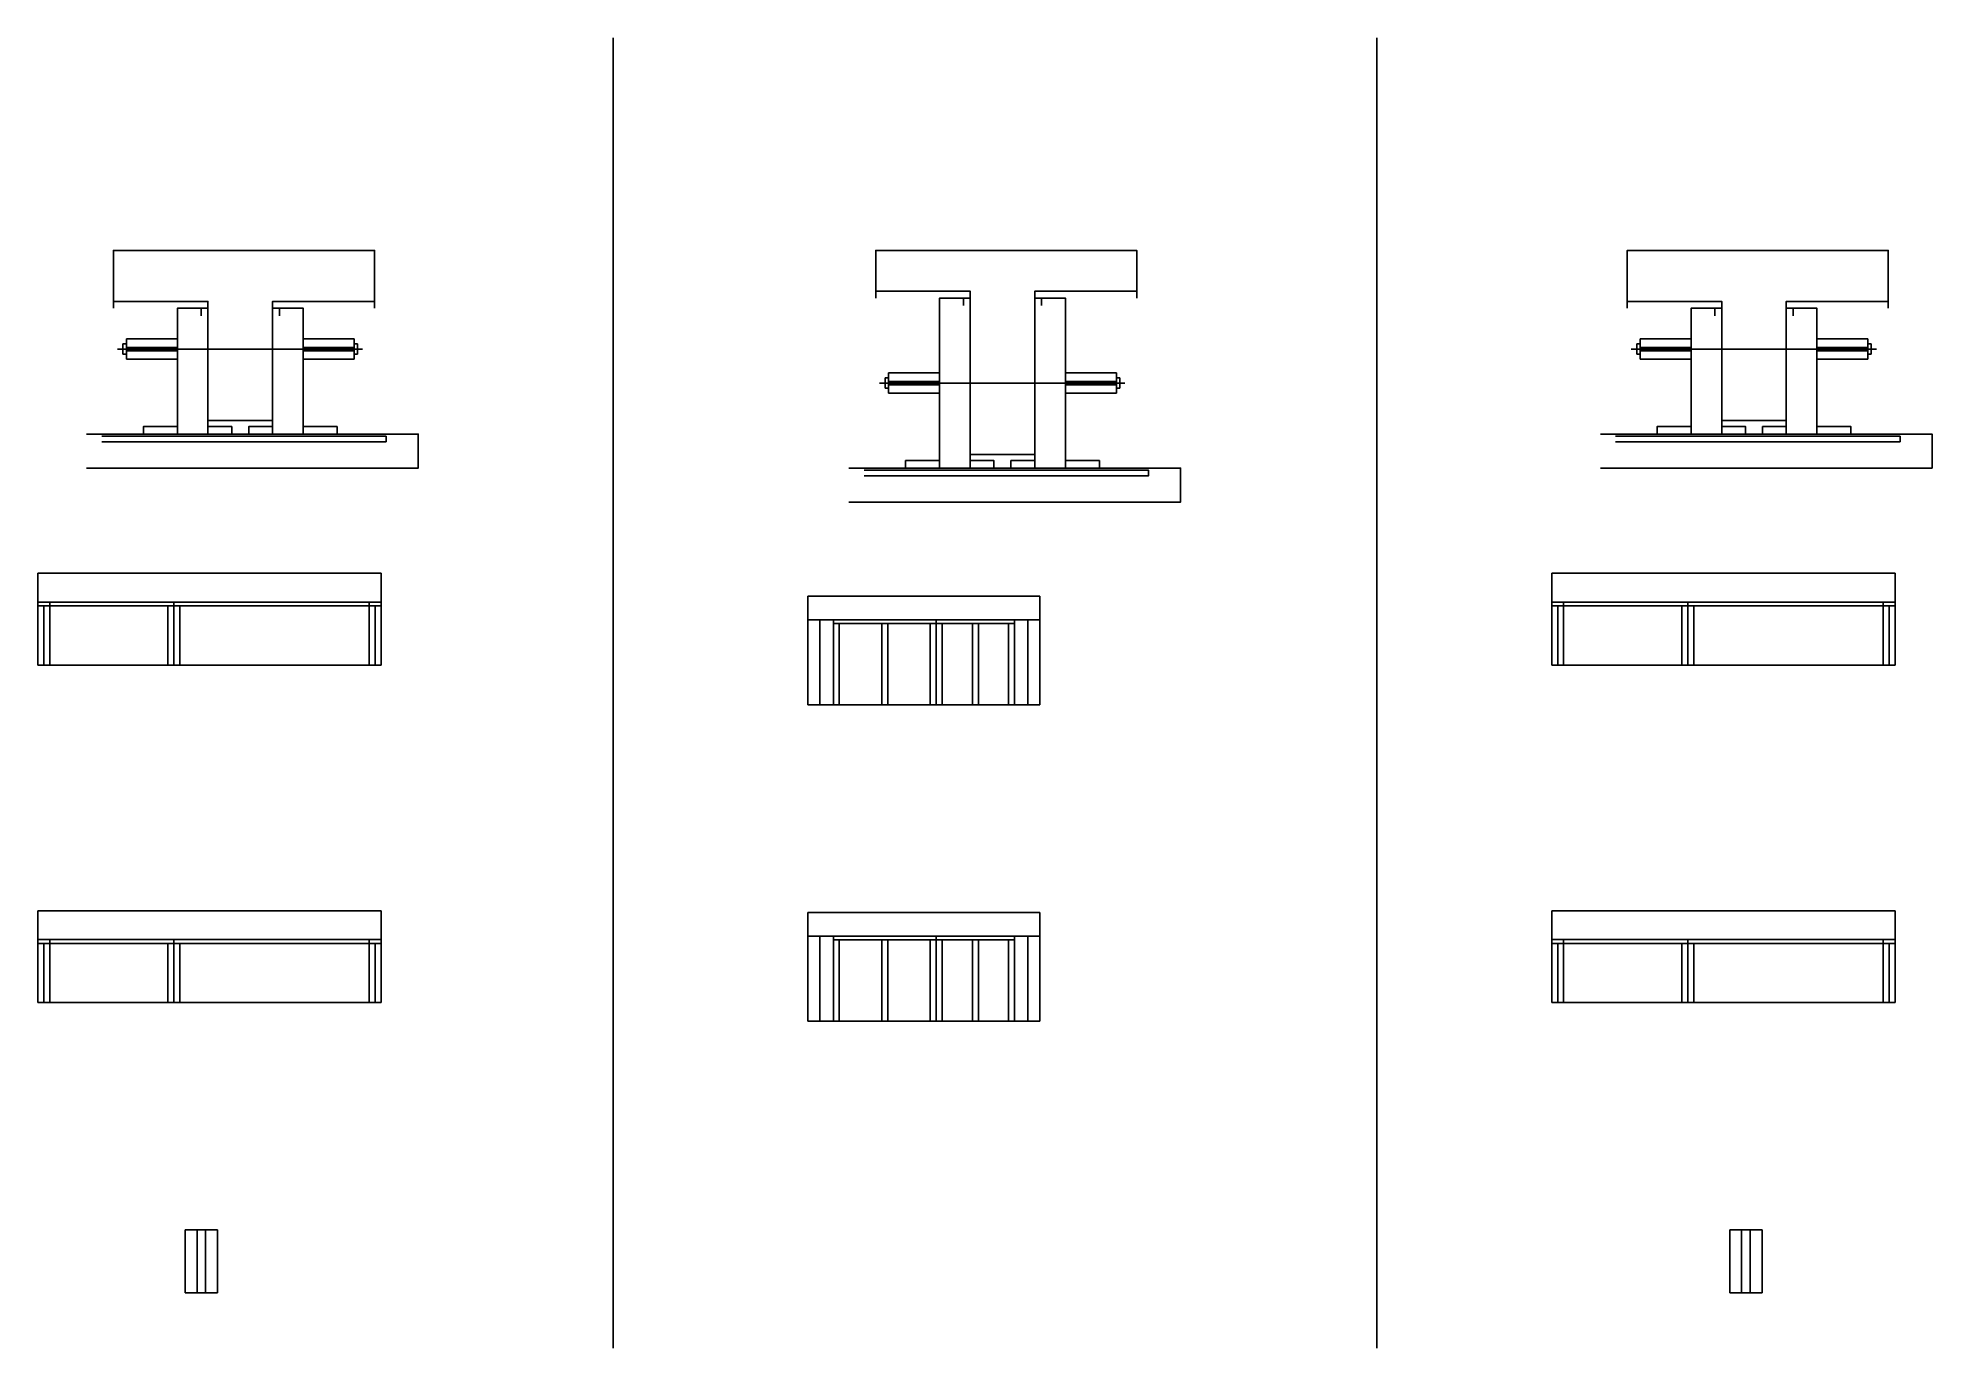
# Model space of a CAD drawing. Header units: metres. Extents: x 3318 to 4432, y 10408 to 11179.
import ezdxf

# ---------------------------------------------------------------- set-up
doc = ezdxf.new("R2010")
doc.units = ezdxf.units.M
for name, color, linetype in [('barrote', 7, 'Continuous'), ('CONCRETO', 7, 'Continuous'), ('COTA', 7, 'Continuous'), ('Madeira', 7, 'Continuous'), ('Painéis', 7, 'Continuous'), ('SARR_2.2x7', 7, 'Continuous'), ('SARR_3.5x7', 7, 'Continuous'), ('SCO-___-LAJ', 7, 'Continuous'), ('TENSOR', 7, 'Continuous')]:
    doc.layers.add(name, color=color, linetype=linetype)

msp = doc.modelspace()

# ---------------------------------------------------------------- linework, layer by layer
at = {"color": 7, "lineweight": 25}
for p, q in [((3368.2, 10998.5), (3368.2, 10992.5)), ((3368.2, 10998.5), (3370.2, 10998.5)), ((3370.2, 11001.5), (3370.2, 10989.5)), ((3370.2, 11001.5), (3400.2, 11001.5)), ((3504.2, 11001.5), (3474.2, 11001.5)), ((3504.2, 11001.5), (3504.2, 10989.5)), ((3504.2, 10998.5), (3506.2, 10998.5)), ((3506.2, 10998.5), (3506.2, 10992.5)), ((4258.7, 10998.5), (4258.7, 10992.5)), ((4258.7, 10998.5), (4260.7, 10998.5)), ((4260.7, 11001.5), (4260.7, 10989.5)), ((4260.7, 11001.5), (4290.7, 11001.5)), ((4394.7, 11001.5), (4364.7, 11001.5)), ((4394.7, 11001.5), (4394.7, 10989.5)), ((4394.7, 10998.5), (4396.7, 10998.5)), ((4396.7, 10998.5), (4396.7, 10992.5)), ((3370.2, 10992.5), (3368.2, 10992.5)), ((3400.2, 10996.5), (3370.2, 10996.5)), ((3400.2, 10994.5), (3370.2, 10994.5)), ((3370.2, 10989.5), (3400.2, 10989.5)), ((3474.2, 10996.5), (3504.2, 10996.5)), ((3474.2, 10994.5), (3504.2, 10994.5)), ((3504.2, 10989.5), (3474.2, 10989.5)), ((3504.2, 10992.5), (3506.2, 10992.5)), ((4260.7, 10992.5), (4258.7, 10992.5)), ((4290.7, 10996.5), (4260.7, 10996.5)), ((4290.7, 10994.5), (4260.7, 10994.5)), ((4260.7, 10989.5), (4290.7, 10989.5)), ((4364.7, 10996.5), (4394.7, 10996.5)), ((4364.7, 10994.5), (4394.7, 10994.5)), ((4394.7, 10989.5), (4364.7, 10989.5)), ((4394.7, 10992.5), (4396.7, 10992.5)), ((3816.6, 10978.5), (3816.6, 10972.5)), ((3816.6, 10978.5), (3818.6, 10978.5)), ((3818.6, 10981.5), (3818.6, 10969.5)), ((3818.6, 10981.5), (3848.6, 10981.5)), ((3848.6, 10976.5), (3818.6, 10976.5)), ((3952.6, 10981.5), (3922.6, 10981.5)), ((3922.6, 10976.5), (3952.6, 10976.5)), ((3952.6, 10981.5), (3952.6, 10969.5)), ((3952.6, 10978.5), (3954.6, 10978.5)), ((3954.6, 10978.5), (3954.6, 10972.5)), ((3818.6, 10972.5), (3816.6, 10972.5)), ((3848.6, 10974.5), (3818.6, 10974.5)), ((3818.6, 10969.5), (3848.6, 10969.5)), ((3922.6, 10974.5), (3952.6, 10974.5)), ((3952.6, 10969.5), (3922.6, 10969.5)), ((3952.6, 10972.5), (3954.6, 10972.5))]:
    msp.add_line(p, q, dxfattribs=at)
at = {"layer": 'barrote', "color": 7, "lineweight": 25}
for points in [[(3346.7, 10925.5), (3541.9, 10925.5), (3541.9, 10945.5), (3346.7, 10945.5)], [(4237.3, 10925.5), (4432.5, 10925.5), (4432.5, 10945.5), (4237.3, 10945.5)], [(3795.2, 10905.5), (3990.4, 10905.5), (3990.4, 10925.5), (3795.2, 10925.5)]]:
    msp.add_lwpolyline(points, dxfattribs=at)
at = {"layer": 'CONCRETO', "color": 7, "lineweight": 25}
for points in [[(3362.6, 11023.5), (3362.6, 11053.5), (3516.2, 11053.5), (3516.2, 11023.5), (3456.2, 11023.5), (3456.2, 10953.5), (3418.2, 10953.5), (3418.2, 11023.5)], [(3811, 11029.5), (3811, 11053.5), (3964.6, 11053.5), (3964.6, 11029.5), (3904.6, 11029.5), (3904.6, 10933.5), (3866.6, 10933.5), (3866.6, 11029.5)], [(4253.1, 11023.5), (4253.1, 11053.5), (4406.7, 11053.5), (4406.7, 11023.5), (4346.7, 11023.5), (4346.7, 10953.5), (4308.7, 10953.5), (4308.7, 11023.5)]]:
    msp.add_lwpolyline(points, dxfattribs=at)
at = {"layer": 'COTA', "color": 7, "lineweight": 25}
for p, q in [((3656.6, 11178.5), (3656.6, 10407.8)), ((4105.9, 11178.5), (4105.9, 10407.8)), ((3520.1, 10863.6), (3318.1, 10863.6)), ((3318.1, 10863.6), (3318.1, 10846.6)), ((3520.1, 10846.6), (3520.1, 10863.6)), ((4410.7, 10863.6), (4208.7, 10863.6)), ((4208.7, 10863.6), (4208.7, 10846.6)), ((4410.7, 10846.6), (4410.7, 10863.6)), ((3907.6, 10850.2), (3771.1, 10850.2)), ((3771.1, 10850.2), (3771.1, 10836.2)), ((3907.6, 10836.2), (3907.6, 10850.2)), ((3520.1, 10665.1), (3318.1, 10665.1)), ((3318.1, 10665.1), (3318.1, 10648.1)), ((3520.1, 10648.1), (3520.1, 10665.1)), ((4410.7, 10665.1), (4208.7, 10665.1)), ((4208.7, 10665.1), (4208.7, 10648.1)), ((4410.7, 10648.1), (4410.7, 10665.1)), ((3907.6, 10664.1), (3771.1, 10664.1)), ((3771.1, 10664.1), (3771.1, 10650.1)), ((3907.6, 10650.1), (3907.6, 10664.1))]:
    msp.add_line(p, q, dxfattribs=at)
at = {"layer": 'Madeira', "color": 7, "lineweight": 25}
for points in [[(3862.6, 11021.1), (3862.6, 11025.5), (3848.6, 11025.5), (3848.6, 11021.1)], [(3862.6, 11025.5), (3848.6, 11025.5), (3848.6, 10925.5), (3862.6, 10925.5)], [(3908.6, 11021.1), (3908.6, 11025.5), (3922.6, 11025.5), (3922.6, 11021.1)], [(3908.6, 11025.5), (3922.6, 11025.5), (3922.6, 10925.5), (3908.6, 10925.5)], [(3414.2, 11015.1), (3414.2, 11019.5), (3400.2, 11019.5), (3400.2, 11015.1)], [(3414.2, 11019.5), (3400.2, 11019.5), (3400.2, 10945.5), (3414.2, 10945.5)], [(3460.2, 11015.1), (3460.2, 11019.5), (3474.2, 11019.5), (3474.2, 11015.1)], [(3460.2, 11019.5), (3474.2, 11019.5), (3474.2, 10945.5), (3460.2, 10945.5)], [(4304.7, 11015.1), (4304.7, 11019.5), (4290.7, 11019.5), (4290.7, 11015.1)], [(4304.7, 11019.5), (4290.7, 11019.5), (4290.7, 10945.5), (4304.7, 10945.5)], [(4350.7, 11015.1), (4350.7, 11019.5), (4364.7, 11019.5), (4364.7, 11015.1)], [(4350.7, 11019.5), (4364.7, 11019.5), (4364.7, 10945.5), (4350.7, 10945.5)], [(3380.2, 10945.5), (3380.2, 10949.9), (3400.2, 10949.9), (3400.2, 10945.5)], [(3418.2, 10945.5), (3418.2, 10949.9), (3432.2, 10949.9), (3432.2, 10945.5)], [(3456.2, 10945.5), (3456.2, 10949.9), (3442.2, 10949.9), (3442.2, 10945.5)], [(3494.2, 10945.5), (3494.2, 10949.9), (3474.2, 10949.9), (3474.2, 10945.5)], [(4270.7, 10945.5), (4270.7, 10949.9), (4290.7, 10949.9), (4290.7, 10945.5)], [(4308.7, 10945.5), (4308.7, 10949.9), (4322.7, 10949.9), (4322.7, 10945.5)], [(4346.7, 10945.5), (4346.7, 10949.9), (4332.7, 10949.9), (4332.7, 10945.5)], [(4384.7, 10945.5), (4384.7, 10949.9), (4364.7, 10949.9), (4364.7, 10945.5)], [(3828.6, 10925.5), (3828.6, 10929.9), (3848.6, 10929.9), (3848.6, 10925.5)], [(3866.6, 10925.5), (3866.6, 10929.9), (3880.6, 10929.9), (3880.6, 10925.5)], [(3904.6, 10925.5), (3904.6, 10929.9), (3890.6, 10929.9), (3890.6, 10925.5)], [(3942.6, 10925.5), (3942.6, 10929.9), (3922.6, 10929.9), (3922.6, 10925.5)]]:
    msp.add_lwpolyline(points, dxfattribs=at)
at = {"layer": 'Painéis', "color": 7, "lineweight": 25}
for p, q in [((3318.1, 10846.6), (3520.1, 10846.6)), ((3318.1, 10809.6), (3318.1, 10846.6)), ((3398.1, 10809.6), (3398.1, 10846.6)), ((3520.1, 10809.6), (3520.1, 10846.6)), ((4208.7, 10846.6), (4410.7, 10846.6)), ((4208.7, 10809.6), (4208.7, 10846.6)), ((4288.7, 10809.6), (4288.7, 10846.6)), ((4410.7, 10809.6), (4410.7, 10846.6)), ((3771.1, 10836.2), (3907.6, 10836.2)), ((3771.1, 10786.2), (3771.1, 10836.2)), ((3846.6, 10786.2), (3846.6, 10836.2)), ((3907.6, 10786.2), (3907.6, 10836.2)), ((3318.1, 10809.6), (3520.1, 10809.6)), ((4208.7, 10809.6), (4410.7, 10809.6)), ((3771.1, 10786.2), (3907.6, 10786.2)), ((3318.1, 10648.1), (3520.1, 10648.1)), ((3318.1, 10611.1), (3318.1, 10648.1)), ((3398.1, 10611.1), (3398.1, 10648.1)), ((3520.1, 10611.1), (3520.1, 10648.1)), ((3771.1, 10650.1), (3907.6, 10650.1)), ((3771.1, 10600.1), (3771.1, 10650.1)), ((3846.6, 10600.1), (3846.6, 10650.1)), ((3907.6, 10600.1), (3907.6, 10650.1)), ((4208.7, 10648.1), (4410.7, 10648.1)), ((4208.7, 10611.1), (4208.7, 10648.1)), ((4288.7, 10611.1), (4288.7, 10648.1)), ((4410.7, 10611.1), (4410.7, 10648.1)), ((3318.1, 10611.1), (3520.1, 10611.1)), ((4208.7, 10611.1), (4410.7, 10611.1)), ((3771.1, 10600.1), (3907.6, 10600.1)), ((3423.8, 10477.4), (3404.8, 10477.4)), ((3404.8, 10477.4), (3404.8, 10440.4)), ((3423.8, 10440.4), (3423.8, 10477.4)), ((4332.4, 10477.4), (4313.4, 10477.4)), ((4313.4, 10477.4), (4313.4, 10440.4)), ((4332.4, 10440.4), (4332.4, 10477.4)), ((3404.8, 10440.4), (3423.8, 10440.4)), ((4313.4, 10440.4), (4332.4, 10440.4))]:
    msp.add_line(p, q, dxfattribs=at)
for points in [[(3418.2, 11019.5), (3418.2, 11023.5), (3362.6, 11023.5), (3362.6, 11019.5)], [(3516.2, 11019.5), (3516.2, 11023.5), (3456.2, 11023.5), (3456.2, 11019.5)], [(3866.6, 11025.5), (3866.6, 11029.5), (3811, 11029.5), (3811, 11025.5)], [(3862.6, 11025.5), (3866.6, 11025.5), (3866.6, 10925.5), (3862.6, 10925.5)], [(3964.6, 11025.5), (3964.6, 11029.5), (3904.6, 11029.5), (3904.6, 11025.5)], [(3908.6, 11025.5), (3904.6, 11025.5), (3904.6, 10925.5), (3908.6, 10925.5)], [(4308.7, 11019.5), (4308.7, 11023.5), (4253.1, 11023.5), (4253.1, 11019.5)], [(4406.7, 11019.5), (4406.7, 11023.5), (4346.7, 11023.5), (4346.7, 11019.5)], [(3414.2, 11019.5), (3418.2, 11019.5), (3418.2, 10945.5), (3414.2, 10945.5)], [(3460.2, 11019.5), (3456.2, 11019.5), (3456.2, 10945.5), (3460.2, 10945.5)], [(4304.7, 11019.5), (4308.7, 11019.5), (4308.7, 10945.5), (4304.7, 10945.5)], [(4350.7, 11019.5), (4346.7, 11019.5), (4346.7, 10945.5), (4350.7, 10945.5)], [(3456.2, 10949.9), (3456.2, 10953.5), (3418.2, 10953.5), (3418.2, 10949.9)], [(4346.7, 10949.9), (4346.7, 10953.5), (4308.7, 10953.5), (4308.7, 10949.9)], [(3904.6, 10929.9), (3904.6, 10933.5), (3866.6, 10933.5), (3866.6, 10929.9)]]:
    msp.add_lwpolyline(points, dxfattribs=at)
at = {"layer": 'SARR_2.2x7', "color": 7, "lineweight": 25}
for p, q in [((3318.1, 10844.4), (3398.1, 10844.4)), ((3325.1, 10809.6), (3325.1, 10846.6)), ((3398.1, 10844.4), (3520.1, 10844.4)), ((3513.1, 10809.6), (3513.1, 10846.6)), ((4208.7, 10844.4), (4288.7, 10844.4)), ((4215.7, 10809.6), (4215.7, 10846.6)), ((4288.7, 10844.4), (4410.7, 10844.4)), ((4403.7, 10809.6), (4403.7, 10846.6)), ((3778.1, 10786.2), (3778.1, 10836.2)), ((3786.1, 10834), (3846.6, 10834)), ((3846.6, 10834), (3892.6, 10834)), ((3900.6, 10786.2), (3900.6, 10836.2)), ((3318.1, 10645.9), (3398.1, 10645.9)), ((3325.1, 10611.1), (3325.1, 10648.1)), ((3398.1, 10645.9), (3520.1, 10645.9)), ((3513.1, 10611.1), (3513.1, 10648.1)), ((3778.1, 10600.1), (3778.1, 10650.1)), ((3786.1, 10647.9), (3846.6, 10647.9)), ((3846.6, 10647.9), (3892.6, 10647.9)), ((3900.6, 10600.1), (3900.6, 10650.1)), ((4208.7, 10645.9), (4288.7, 10645.9)), ((4215.7, 10611.1), (4215.7, 10648.1)), ((4288.7, 10645.9), (4410.7, 10645.9)), ((4403.7, 10611.1), (4403.7, 10648.1)), ((3411.8, 10477.4), (3411.8, 10440.4)), ((3416.8, 10440.4), (3416.8, 10477.4)), ((4320.4, 10477.4), (4320.4, 10440.4)), ((4325.4, 10440.4), (4325.4, 10477.4))]:
    msp.add_line(p, q, dxfattribs=at)
at = {"layer": 'SARR_3.5x7', "color": 7, "lineweight": 25}
for p, q in [((3318.1, 10846.6), (3318.1, 10809.6)), ((3321.6, 10844.4), (3321.6, 10809.6)), ((3394.6, 10844.4), (3394.6, 10809.6)), ((3398.1, 10844.4), (3398.1, 10809.6)), ((3401.6, 10844.4), (3401.6, 10809.6)), ((3516.6, 10844.4), (3516.6, 10809.6)), ((3520.1, 10846.6), (3520.1, 10809.6)), ((4208.7, 10846.6), (4208.7, 10809.6)), ((4212.2, 10844.4), (4212.2, 10809.6)), ((4285.2, 10844.4), (4285.2, 10809.6)), ((4288.7, 10844.4), (4288.7, 10809.6)), ((4292.2, 10844.4), (4292.2, 10809.6)), ((4407.2, 10844.4), (4407.2, 10809.6)), ((4410.7, 10846.6), (4410.7, 10809.6)), ((3771.1, 10836.2), (3771.1, 10786.2)), ((3786.1, 10836.2), (3786.1, 10786.2)), ((3789.6, 10834), (3789.6, 10786.2)), ((3814.6, 10834), (3814.6, 10786.2)), ((3818.1, 10834), (3818.1, 10786.2)), ((3843.1, 10834), (3843.1, 10786.2)), ((3846.6, 10834), (3846.6, 10786.2)), ((3850.1, 10834), (3850.1, 10786.2)), ((3867.9, 10834), (3867.9, 10786.2)), ((3871.4, 10834), (3871.4, 10786.2)), ((3889.1, 10834), (3889.1, 10786.2)), ((3892.6, 10836.2), (3892.6, 10786.2)), ((3907.6, 10836.2), (3907.6, 10786.2)), ((3318.1, 10809.6), (3321.6, 10809.6)), ((3394.6, 10809.6), (3398.1, 10809.6)), ((3398.1, 10809.6), (3401.6, 10809.6)), ((3516.6, 10809.6), (3520.1, 10809.6)), ((4208.7, 10809.6), (4212.2, 10809.6)), ((4285.2, 10809.6), (4288.7, 10809.6)), ((4288.7, 10809.6), (4292.2, 10809.6)), ((4407.2, 10809.6), (4410.7, 10809.6)), ((3771.1, 10786.2), (3774.6, 10786.2)), ((3843.1, 10786.2), (3846.6, 10786.2)), ((3846.6, 10786.2), (3850.1, 10786.2)), ((3904.1, 10786.2), (3907.6, 10786.2)), ((3318.1, 10648.1), (3318.1, 10611.1)), ((3321.6, 10645.9), (3321.6, 10611.1)), ((3394.6, 10645.9), (3394.6, 10611.1)), ((3398.1, 10645.9), (3398.1, 10611.1)), ((3401.6, 10645.9), (3401.6, 10611.1)), ((3516.6, 10645.9), (3516.6, 10611.1)), ((3520.1, 10648.1), (3520.1, 10611.1)), ((3771.1, 10650.1), (3771.1, 10600.1)), ((3786.1, 10650.1), (3786.1, 10600.1)), ((3789.6, 10647.9), (3789.6, 10600.1)), ((3814.6, 10647.9), (3814.6, 10600.1)), ((3818.1, 10647.9), (3818.1, 10600.1)), ((3843.1, 10647.9), (3843.1, 10600.1)), ((3846.6, 10647.9), (3846.6, 10600.1)), ((3850.1, 10647.9), (3850.1, 10600.1)), ((3867.9, 10647.9), (3867.9, 10600.1)), ((3871.4, 10647.9), (3871.4, 10600.1)), ((3889.1, 10647.9), (3889.1, 10600.1)), ((3892.6, 10650.1), (3892.6, 10600.1)), ((3907.6, 10650.1), (3907.6, 10600.1)), ((4208.7, 10648.1), (4208.7, 10611.1)), ((4212.2, 10645.9), (4212.2, 10611.1)), ((4285.2, 10645.9), (4285.2, 10611.1)), ((4288.7, 10645.9), (4288.7, 10611.1)), ((4292.2, 10645.9), (4292.2, 10611.1)), ((4407.2, 10645.9), (4407.2, 10611.1)), ((4410.7, 10648.1), (4410.7, 10611.1)), ((3318.1, 10611.1), (3321.6, 10611.1)), ((3394.6, 10611.1), (3398.1, 10611.1)), ((3398.1, 10611.1), (3401.6, 10611.1)), ((3516.6, 10611.1), (3520.1, 10611.1)), ((4208.7, 10611.1), (4212.2, 10611.1)), ((4285.2, 10611.1), (4288.7, 10611.1)), ((4288.7, 10611.1), (4292.2, 10611.1)), ((4407.2, 10611.1), (4410.7, 10611.1)), ((3771.1, 10600.1), (3774.6, 10600.1)), ((3843.1, 10600.1), (3846.6, 10600.1)), ((3846.6, 10600.1), (3850.1, 10600.1)), ((3904.1, 10600.1), (3907.6, 10600.1))]:
    msp.add_line(p, q, dxfattribs=at)
at = {"layer": 'SCO-___-LAJ', "color": 7, "lineweight": 25}
for points in [[(3355.7, 10944.2), (3523, 10944.2), (3523, 10941), (3355.7, 10941)], [(4246.3, 10944.2), (4413.6, 10944.2), (4413.6, 10941), (4246.3, 10941)], [(3804.2, 10924.2), (3971.5, 10924.2), (3971.5, 10921), (3804.2, 10921)]]:
    msp.add_lwpolyline(points, dxfattribs=at)
at = {"layer": 'TENSOR', "color": 7, "lineweight": 25}
for p, q in [((3509.2, 10995.5), (3364.9, 10995.5)), ((4399.7, 10995.5), (4255.4, 10995.5)), ((3957.6, 10975.5), (3813.3, 10975.5))]:
    msp.add_line(p, q, dxfattribs=at)

doc.saveas('drawing.dxf')
